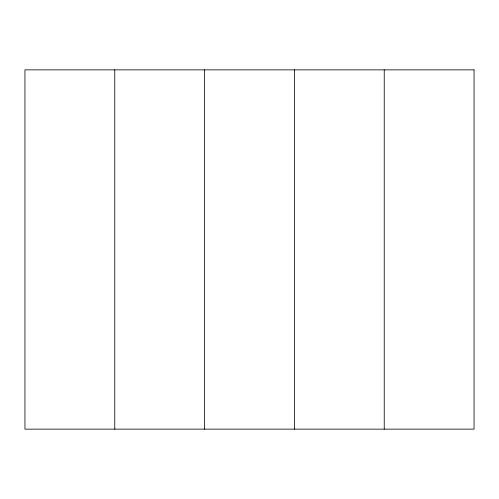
<?xml version="1.0" encoding="UTF-8"?>
<svg xmlns="http://www.w3.org/2000/svg" width="499" height="499" viewBox="0 0 499 499"><rect width="100%" height="100%" fill="white"/><g stroke="black" fill="none" stroke-linecap="round" stroke-linejoin="round"><path stroke-width="0.75" d="M384.23 69.86L384.23 429.14M294.41 69.86L294.41 429.14M204.59 69.86L204.59 429.14M114.77 69.86L114.77 429.14M474.05 69.86L24.95 69.86L24.95 429.14L474.05 429.14L474.05 69.86"/></g></svg>
